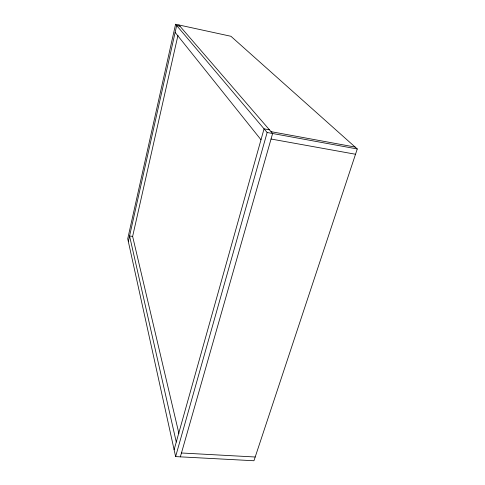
<?xml version="1.0" encoding="UTF-8"?>
<svg xmlns="http://www.w3.org/2000/svg" width="485" height="485" viewBox="0 0 485 485"><rect width="100%" height="100%" fill="white"/><g stroke="black" fill="none" stroke-linecap="round" stroke-linejoin="round"><path stroke-width="0.73" d="M175.588 24.25L127.725 238.784L175.618 456.597L253.958 460.75L357.275 148.962L230.921 36.278L175.588 24.25L267.144 132.502L357.275 148.962M128.331 241.536L176.667 25.523L180.014 26.251M178.904 433.487L132.629 236.407L177.965 35.332M174.109 449.734L264.052 128.846L269.466 129.841M175.618 456.597L267.144 132.502M180.359 456.852L272.625 133.502L178.904 24.971M181.463 452.99L255.195 457.003M132.629 236.407L129.568 235.995L176.267 442.035M271.054 139.025L355.517 154.254M271.036 131.659L355.159 147.07M175.127 32.398L260.991 139.753"/></g></svg>
